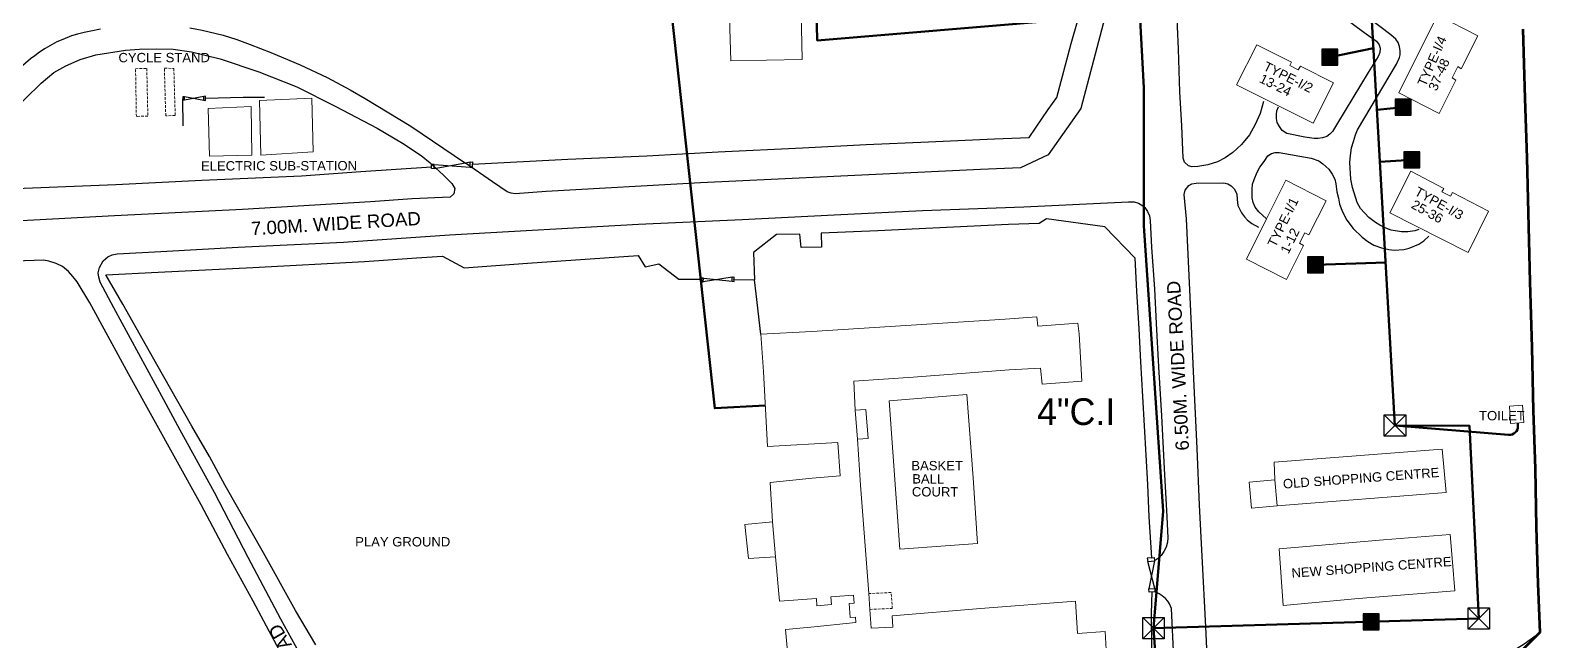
# Model space of a CAD drawing. Header units: millimetres. Extents: x 783 to 2788, y -521 to 1643.
# Drawn here: x 2505.5 to 2787.9, y 110.8 to 225.1 of the extents above; entities that cross this region are included whole.
import ezdxf

# ---------------------------------------------------------------- set-up
doc = ezdxf.new("R2010")
doc.units = ezdxf.units.MM
doc.linetypes.add('DASHDOTX2', pattern=[50.8, 25.4, -12.7, 0, -12.7])
doc.linetypes.add('DASHED', pattern=[0.75, 0.5, -0.25])
for name, color, linetype, lineweight in [('Boudary Wall', 6, 'DASHDOTX2', 60), ('Building', 1, 'Continuous', 9), ('Water Supply Line', 5, 'Continuous', 50)]:
    doc.layers.add(name, color=color, linetype=linetype, lineweight=lineweight)
for name, color, linetype in [('Compound Wall', 203, 'Continuous'), ('Fencing', 7, 'FENCELINE3'), ('Gate', 3, 'Continuous'), ('Road', 7, 'Continuous'), ('Road Binding', 203, 'DASHDOTX2'), ('Text Building', 7, 'Continuous'), ('Text Road', 3, 'Continuous'), ('Valve', 17, 'Continuous'), ('Water Line Dia Text', 7, 'Continuous'), ('Water Meter', 11, 'Continuous')]:
    doc.layers.add(name, color=color, linetype=linetype)
doc.styles.add('ROMAND', font='sanss___.ttf', dxfattribs={"height": 5})
doc.linetypes.add('FENCELINE3', pattern='A,0.5,-0.2,["X",Standard,S=0.1,R=0,X=-0.1,Y=-0.05],-0.25', length=0.95)

# ---------------------------------------------------------------- blocks, each defined once
blk = doc.blocks.new('ACAD-Master Plan')
at = {"layer": 'Boudary Wall'}
for points in [[(355.28, 502.48), (355.6, 489.46), (355.99, 478.39), (356.58, 455.17), (356.92, 442.9), (357.2, 431.06), (357.57, 420.18), (357.75, 409.25), (358.06, 398.73), (358.43, 389.5)], [(358.43, 389.5), (355.65, 386.7), (353.3, 384.31), (350.96, 381.22), (349.85, 379.36), (349.11, 378), (348.24, 375.89), (345.05, 371.81), (330.61, 353.92)]]:
    blk.add_lwpolyline(points, dxfattribs=at)
at = {"layer": 'Building'}
for points in [[(220.12, 508.52), (220.4, 496.81), (207.07, 496.53), (206.7, 508.68)], [(214.85, 410.26), (214.39, 417.62), (222.25, 418.42), (227.52, 418.83), (227.08, 425.07), (213.93, 424.35), (213.14, 438.37), (212.64, 445.37), (222.22, 445.86), (258.4, 448.19), (264.34, 448.59), (264.52, 446.88), (271.99, 447.42), (272.21, 445.41), (272.72, 436.6), (265.31, 436.01), (265.02, 438.99), (259.12, 438.67), (241.19, 437.31), (230.07, 436.59), (230.32, 431.13)], [(230.75, 425.74), (232.77, 425.86), (232.33, 431.29), (230.32, 431.13)], [(230.32, 431.13), (230.75, 425.74)], [(232.86, 396.81), (231.34, 417.09), (230.75, 425.74)], [(309.31, 413.24), (340.91, 415.76), (340.13, 423.87), (308.71, 421.39), (308.86, 418.08)], [(308.86, 418.08), (304.04, 417.69), (304.47, 412.81), (309.31, 413.24)], [(309.31, 413.24), (308.86, 418.08)], [(214.85, 410.26), (209.66, 409.77), (210.38, 403.35), (215.42, 403.71)], [(214.85, 410.26), (215.42, 403.71)], [(215.42, 403.71), (216.15, 395.4), (223.05, 395.9), (223.16, 394.49), (225.89, 394.74), (225.74, 396.18), (230.03, 396.5), (230.12, 395.04), (229.18, 394.95), (229.37, 392.34), (230.4, 392.41), (230.45, 391.38), (222.03, 390.53), (217.29, 390.1), (218.02, 381.91)], [(233.08, 393.85), (232.86, 396.81)], [(233.08, 393.85), (233.34, 390.34), (237.39, 390.52), (237.26, 392.66), (253.74, 394), (271.56, 395.38), (271.91, 389.37), (277.1, 389.71), (277.43, 384.11)]]:
    blk.add_lwpolyline(points, dxfattribs=at)
for points in [[(339.3, 505.09), (346.81, 501.21), (343.74, 495.04), (343.11, 495.46), (342, 493.35), (342.7, 492.92), (339.59, 486.7), (332.07, 490.53)], [(305.47, 499.54), (301.69, 492.03), (316.04, 484.88), (319.83, 492.39), (313.65, 495.51), (313.23, 494.83), (311.68, 495.69), (311.95, 496.31)], [(128.64, 489.53), (128.9, 479.49), (119.09, 478.89), (118.88, 489.13)], [(117.32, 487.98), (109.27, 487.6), (109.49, 478.67), (117.42, 478.87)], [(334.28, 475.86), (330.38, 468.09), (345.02, 460.69), (348.83, 468.39), (342.12, 471.92), (341.71, 471.18), (340.12, 472), (340.46, 472.65)], [(307.28, 466.94), (310.89, 474.19), (318.42, 470.36), (315.21, 463.95), (314.43, 464.35), (313.49, 462.41), (314.21, 462), (311, 455.61), (303.53, 459.4)], [(251.19, 434.09), (252.41, 418.46), (253.21, 406.2), (238.69, 405.13), (236.67, 432.91)], [(341.65, 407.85), (329.2, 406.9), (309.64, 405.21), (310.38, 394.6), (324.51, 395.89), (342.52, 397.34), (342.11, 402.72)]]:
    blk.add_lwpolyline(points, close=True, dxfattribs=at)
at = {"layer": 'Building', "linetype": 'DASHED'}
for points in [[(97.76, 495.13), (97.96, 486.19), (95.81, 486.14), (95.66, 495.07)], [(101.06, 495.15), (102.83, 495.12), (103.08, 486.28), (101.31, 486.27)]]:
    blk.add_lwpolyline(points, close=True, dxfattribs=at)
at = {"layer": 'Building', "color": 140}
blk.add_lwpolyline([(355.22, 432.1), (355.46, 428.86), (352.97, 428.63), (352.73, 431.89)], close=True, dxfattribs=at)
at = {"layer": 'Building', "linetype": 'DASHED'}
blk.add_lwpolyline([(233.08, 393.85), (237.27, 394.03), (237.04, 397.02), (232.86, 396.81)], dxfattribs=at)
at = {"layer": 'Compound Wall'}
for points in [[(285.82, 403.51), (285.36, 411.17), (285.07, 417.23), (284.17, 433.68), (283.74, 440.19), (283.43, 446.38), (283.03, 453.45), (282.72, 459.59), (277.01, 465.48), (266.09, 466.98), (264.77, 466.08), (258.98, 465.89), (234.54, 464.74), (223.93, 464.28), (224.01, 461.67), (220.21, 461.59), (219.94, 464.12), (215.58, 464.02), (211.29, 460.67), (211.45, 455.57)], [(207.64, 455.6), (211.45, 455.57)], [(212.64, 445.37), (211.79, 452.94), (211.45, 455.57)], [(285.85, 397.12), (285.68, 393.02), (285.79, 387), (286.02, 380.69), (286.44, 372.53), (286.75, 364.3), (286.93, 360.59)]]:
    blk.add_lwpolyline(points, dxfattribs=at)
at = {"layer": 'Fencing', "linetype": 'FENCELINE3'}
for points in [[(158.69, 477.18), (176.55, 478.14), (191.34, 478.76), (204.67, 479.49), (220.44, 480.26), (232.35, 480.86), (244.05, 481.37), (256.37, 481.95), (262.85, 482.21), (266.43, 487.4), (268.06, 489.68), (270.75, 499.77), (275.99, 518.05), (277.78, 524.58), (278.2, 525.2), (277.68, 535.61), (276.89, 548.83), (276.83, 550.63)], [(104.55, 489.32), (104.47, 489.32), (104.5, 484.35)], [(108.74, 489.58), (115.79, 489.73), (119.81, 489.76)], [(151.03, 476.64), (137.83, 475.75), (126.73, 474.93), (108.09, 474.15), (92, 473.34), (74.84, 472.65), (57.19, 471.67)], [(129.38, 387.23), (125.61, 393.66), (119.62, 404.42), (112.4, 417.06), (109.47, 422.49), (106.2, 428.18), (99.65, 439.67), (93.27, 450.96), (90.07, 456.48), (99.92, 457.01), (117.63, 457.86), (138.53, 458.95), (148.21, 459.65), (153.07, 459.95), (157.15, 457.76), (169, 458.65), (189.71, 460.09), (191.01, 457.98), (193.6, 458.51), (197.29, 455.64), (201.58, 455.66)]]:
    blk.add_lwpolyline(points, dxfattribs=at)
at = {"layer": 'Gate'}
for points in [[(104.55, 489.32), (104.54, 489.88), (104.8, 489.88)], [(104.8, 489.17), (104.55, 489.1), (104.55, 489.32)], [(108.44, 489.89), (104.8, 489.17)], [(104.8, 489.88), (108.45, 489.2)], [(104.8, 489.17), (104.8, 489.88)], [(108.45, 489.2), (108.73, 489.14), (108.74, 489.94), (108.44, 489.89)], [(108.45, 489.2), (108.44, 489.89)], [(157.39, 477.41), (151.55, 476.31)], [(158.25, 477.57), (157.39, 477.41)], [(158.25, 477.57), (158.68, 477.62), (158.69, 477.18)], [(158.26, 476.62), (158.25, 477.57)], [(151.55, 476.31), (151.03, 476.36), (151.03, 477.11), (151.1, 477.11)], [(151.55, 477.12), (151.1, 477.11)], [(151.55, 477.12), (158.26, 476.62)], [(151.55, 476.31), (151.55, 477.12)], [(158.26, 476.62), (158.69, 476.59), (158.69, 477.18)], [(201.91, 455.86), (201.58, 455.85), (201.58, 455.14), (201.9, 455.14)], [(207.33, 456.03), (201.9, 455.14)], [(201.9, 455.14), (201.91, 455.86)], [(201.91, 455.86), (207.31, 455.32)], [(207.31, 455.32), (207.33, 456.03)], [(207.31, 455.32), (207.65, 455.23), (207.64, 455.6)], [(207.33, 456.03), (207.63, 456.09), (207.64, 455.6)], [(285.82, 403.51), (284.96, 403.45), (285.06, 402.82)], [(285.06, 402.82), (286.3, 402.92)], [(286.39, 397.76), (285.06, 402.82)], [(286.3, 402.92), (285.29, 397.72)], [(285.82, 403.51), (286.28, 403.54), (286.3, 402.92)], [(285.29, 397.72), (286.39, 397.76)], [(286.39, 397.17), (285.34, 397.08), (285.29, 397.72)], [(286.39, 397.76), (286.39, 397.17)]]:
    blk.add_lwpolyline(points, dxfattribs=at)
at = {"layer": 'Road'}
for points in [[(335.79, 464.99), (335.05, 464.71), (333.74, 464.51), (332.56, 464.53), (330.64, 464.85), (329.64, 465.22), (328.49, 465.78), (327.69, 466.26), (326.43, 467.2), (324.85, 468.92), (324.28, 469.99), (323.38, 472.81), (323.06, 474.39), (322.91, 477.53), (323.03, 478.83), (323.22, 480.24), (323.56, 481.42), (323.96, 482.67), (324.33, 483.63), (331.63, 495.94), (332.2, 497.14), (332.29, 497.68), (332.29, 498.44), (332.2, 499.21), (331.94, 499.99), (331.46, 500.62), (330.57, 501.41), (316.41, 512.23)], [(89.08, 502.44), (87.3, 502.11), (86.05, 501.85), (84.78, 501.54), (83.7, 501.2), (82.05, 500.56), (80.95, 500.07), (79.6, 499.34), (78.77, 498.84), (77.7, 498.14), (76.81, 497.5), (76, 496.89), (74.16, 495.27)], [(105.8, 502.69), (108.1, 502.27), (112.05, 501.32), (114.61, 500.52), (117.1, 499.62), (120.99, 498.1), (126.45, 495.76), (131.53, 493.39), (135.82, 491.08), (138.63, 489.5), (147.19, 484.28), (157.39, 477.41)], [(306.73, 488.91), (306.07, 486.69), (305.18, 484.64), (304.08, 482.71), (302.63, 480.9), (300.97, 479.4), (299.57, 478.38), (298.1, 477.65), (296.31, 477.1), (294.44, 476.73), (293.4, 476.68), (292.66, 476.91), (291.92, 477.56), (291.67, 478.33), (291.44, 484.39), (291.09, 490.72), (290.82, 498.73), (290.45, 507.2)], [(314.92, 509.8), (325.52, 501.91), (327.88, 500.2), (328.34, 499.54), (328.57, 498.92), (328.52, 498.12), (328.18, 497.36), (326.31, 494.33), (320.59, 484.86), (319.62, 483.29), (319.16, 482.83), (318.59, 482.4), (317.78, 482.12), (316.95, 482), (316.19, 481.98), (314.49, 482.27), (311.12, 482.91), (310.21, 483.51), (309.7, 484.23), (309.31, 485), (309.15, 485.73), (309.14, 486.5), (309.21, 487.18), (309.51, 487.93)], [(57.19, 471.67), (58.44, 473.24), (71.99, 486.5), (78.01, 492.35), (80.39, 494.35), (82.59, 495.62), (85.28, 496.77), (88.23, 497.66), (93.79, 498.55), (96.39, 498.74), (99.54, 498.81), (102.68, 498.74), (106.12, 498.25), (111.49, 496.89), (118.71, 494.46), (125.86, 491.7), (133, 488.06), (140.88, 483.92), (145.6, 481.11), (149.11, 478.84), (150.78, 477.43), (151.1, 477.11)], [(261.26, 476.53), (253.75, 476.22), (215.9, 474.41), (201.38, 473.73), (172.5, 472.07), (166.71, 471.64), (165.97, 471.75), (165.18, 472), (162.48, 473.92), (157.39, 477.41)], [(307.28, 466.94), (305.85, 468.29), (305.19, 469.17), (304.78, 470.04), (304.58, 470.89), (304.58, 472.48), (304.69, 473.47), (304.95, 474.34), (305.54, 475.7), (306.03, 476.63), (306.82, 477.7), (307.56, 478.75), (308.22, 479.2), (308.88, 479.4), (309.68, 479.35), (315.63, 478.32), (317.09, 477.82), (317.82, 477.27), (318.97, 476.23), (319.57, 475.32), (320.06, 474.39), (320.29, 473.49), (320.44, 471.99), (320.73, 470.83), (320.96, 469.7), (321.53, 468.26), (322.31, 466.73), (323.5, 465.17), (325.19, 463.53), (326.22, 462.74), (327.37, 462.03), (328.82, 461.55), (330.17, 461.22), (331.2, 461.1), (332.97, 461.25), (333.97, 461.45), (335.77, 462.24), (336.71, 462.87), (337.66, 463.72)], [(151.1, 477.11), (153.29, 475.11), (154.84, 473.58), (155.38, 472.63), (155.22, 471.63), (154.51, 471.05), (147.39, 470.73), (139.61, 470.14), (115.65, 468.71), (91.7, 467.51), (64.99, 466.1), (61.7, 465.9), (60.78, 465.78), (59.49, 466.16), (58.16, 466.95), (57.28, 468.03), (57.03, 469.02), (57, 471.35)], [(296.58, 376.99), (295.94, 390.6), (295.23, 403.82), (294.75, 413.34), (294.32, 423.95), (293.66, 437.03), (293.14, 449.68), (292.29, 466.97), (291.9, 471.51), (292.07, 472.3), (292.78, 473.21), (293.3, 473.52), (294.15, 473.63), (299.3, 473.7), (300.02, 473.5), (300.65, 473.17), (301.25, 472.57), (301.71, 471.67), (301.77, 470.57), (301.95, 469.46), (302.21, 468.84), (302.61, 468.1), (303.16, 467.31), (303.76, 466.69), (304.53, 466.1), (305.82, 465.39)], [(129.05, 380.77), (122.87, 392.04), (116.71, 403.57), (110.42, 415.73), (103.99, 427.42), (100.95, 433.09), (91.57, 450.31), (89.03, 455.11), (88.81, 456.02), (88.67, 456.84), (88.94, 457.83), (89.63, 459.09), (90.48, 459.86), (91.31, 460.25), (92.24, 460.43), (100.41, 460.85), (114.86, 461.69), (134.55, 462.62), (154.4, 463.95), (189.76, 465.98), (209.15, 466.85), (226.4, 467.73), (242.94, 468.5), (261.86, 469.24), (281.44, 470.15), (282.55, 470.14), (283.34, 469.88), (283.94, 469.53), (284.5, 469.07), (285.02, 468.33), (285.38, 467.54), (285.49, 466.66), (285.74, 461.62), (286.3, 453.86), (286.61, 447.36), (287.09, 439.25), (287.61, 430.11), (288.12, 420.22), (288.63, 411.18), (288.84, 407.27), (288.77, 406.42), (288.5, 405.52), (288.08, 404.66), (287.6, 403.96), (287.06, 403.45), (286.3, 402.92)], [(124.12, 383.33), (117.64, 395.4), (112.89, 404.12), (107.94, 413.41), (94.33, 437.96), (87.12, 451.24), (84.71, 455.2), (83.94, 456.16), (83.13, 457.12), (81.97, 458.01), (80.81, 458.58), (79.42, 459.05), (78.42, 459.2), (65.97, 458.82)], [(278.48, 330.45), (281.74, 330.72), (287.35, 331.13), (289.21, 331.38), (290.19, 331.8), (291.11, 332.48), (291.87, 333.32), (292.42, 334.33), (292.67, 335.13), (292.75, 336.57), (292.62, 338.94), (291.91, 349.48), (291.42, 359.69), (290.99, 367.63), (289.97, 384.79), (289.48, 394.03), (289.16, 394.88), (288.81, 395.41), (288.37, 395.9), (287.76, 396.41), (287.18, 396.77), (286.39, 397.17)]]:
    blk.add_lwpolyline(points, dxfattribs=at)
at = {"layer": 'Road', "ltscale": 5}
blk.add_lwpolyline([(284.04, 532.1), (282.08, 523.85), (272.57, 487.64), (266.4, 478.92), (261.26, 476.53)], dxfattribs=at)
at = {"layer": 'Road Binding'}
blk.add_lwpolyline([(308.25, 334.53), (310.84, 339.11), (313.81, 343.81), (324.9, 361.03), (330.04, 368.73), (334.37, 374.88), (335.4, 374.93), (341.19, 378.46), (348.75, 383.22), (355.5, 387.42), (358.43, 389.5)], dxfattribs=at)
at = {"layer": 'Text Building', "style": 'ROMAND'}
for s, rotation, p in [('TYPE-I/4', 66.2754, (337.06, 491.6)), ('CYCLE STAND', 0.029, (92.46, 496.27)), ('TYPE-I/2', 333.6096, (306.54, 494.91)), ('37-48', 66.2748, (339.1, 490.76)), ('13-24', 333.6153, (305.79, 492.61)), ('ELECTRIC SUB-STATION', 0.0821, (107.91, 476)), ('TYPE-I/3', 330.8757, (334.83, 471.53)), ('TYPE-I/1', 63.8244, (308.97, 461.5)), ('25-36', 330.8767, (334.22, 469.09)), ('1-12', 63.8266, (311.38, 460.28)), ('TOILET', 359.9401, (347.06, 429.25)), ('BASKET', 359.8685, (240.83, 419.9)), ('BALL', 359.8793, (240.99, 417.42)), ('OLD SHOPPING CENTRE', 4.2737, (310.43, 416.46)), ('COURT', 359.8892, (240.93, 415)), ('PLAY GROUND', 359.9705, (136.76, 405.64)), ('NEW SHOPPING CENTRE', 4.1858, (312.03, 399.78))]:
    blk.add_text(s, height=1.75, rotation=rotation, dxfattribs=at).set_placement(p)
at = {"layer": 'Text Road', "style": 'ROMAND'}
for s, rotation, p in [('7.00M. WIDE ROAD', 3.5046, (117.34, 463.88)), ('6.50M. WIDE ROAD', 93.0572, (292.81, 423.65)), ('3.0M. WIDE ROAD', 119.8824, (137.43, 365.51))]:
    blk.add_text(s, height=2.5, rotation=rotation, dxfattribs=at).set_placement(p)
blk = doc.blocks.new('v')
at = {"layer": 'Valve'}
blk.add_lwpolyline([(2, -2), (-2, -2), (-2, 2), (2, 2)], close=True, dxfattribs=at)
for points in [[(2, 2), (-2, -2)], [(2, -2), (-2, 2)]]:
    blk.add_lwpolyline(points, dxfattribs=at)

msp = doc.modelspace()

# ---------------------------------------------------------------- hatches: boundary and pattern name
at = {"layer": 'Water Meter'}
for points in [[(2750.15, 221.57), (2747.15, 221.57), (2747.15, 218.57), (2750.15, 218.57)], [(2763.85, 212.2), (2760.85, 212.2), (2760.85, 209.2), (2763.85, 209.2)], [(2765.5, 202.39), (2762.5, 202.39), (2762.5, 199.39), (2765.5, 199.39)], [(2747.46, 182.72), (2744.46, 182.72), (2744.46, 179.72), (2747.46, 179.72)], [(2757.87, 115.91), (2754.87, 115.91), (2754.87, 112.91), (2757.87, 112.91)]]:
    msp.add_hatch(color=256, dxfattribs=at).paths.add_polyline_path(points)

# ---------------------------------------------------------------- linework, layer by layer
for points in [[(2750.15, 218.57), (2747.15, 221.57)], [(2763.85, 209.2), (2760.85, 212.2)], [(2765.5, 199.39), (2762.5, 202.39)], [(2747.46, 179.72), (2744.46, 182.72)], [(2757.87, 112.91), (2754.87, 115.91)]]:
    msp.add_lwpolyline(points, dxfattribs=at)
for points in [[(2747.15, 218.57), (2750.15, 218.57), (2750.15, 221.57), (2747.15, 221.57)], [(2760.85, 209.2), (2763.85, 209.2), (2763.85, 212.2), (2760.85, 212.2)], [(2762.5, 199.39), (2765.5, 199.39), (2765.5, 202.39), (2762.5, 202.39)], [(2744.46, 179.72), (2747.46, 179.72), (2747.46, 182.72), (2744.46, 182.72)], [(2754.87, 112.91), (2757.87, 112.91), (2757.87, 115.91), (2754.87, 115.91)]]:
    msp.add_lwpolyline(points, close=True, dxfattribs=at)
at = {"layer": 'Water Supply Line'}
for points in [[(2715.64, 113.21), (2717.44, 135.11), (2713.84, 188.51), (2713.84, 214.35), (2713.07, 228.23), (2652.73, 223.21), (2650.17, 341.7), (2641.19, 381.9), (2638.68, 446.43), (2597.87, 448.33), (2596.08, 486.56), (2522.03, 483.68), (2418.16, 466.6), (2369.05, 448.28), (2331.52, 431.77)], [(2744.42, 439.97), (2760.84, 151.16)], [(2564.93, 247.99), (2623.29, 248.54), (2633.56, 154.36), (2643, 154.89)], [(2756.82, 221.74), (2748.65, 220.07)], [(2757.48, 210.21), (2762.35, 210.7)], [(2758.03, 200.52), (2764, 200.89)], [(2759.1, 181.62), (2745.96, 181.22)], [(2760.84, 151.16), (2774.79, 151.06), (2776.51, 115.01), (2715.64, 113.21)], [(2715.64, 113.21), (2717.81, 82.54), (2708.68, 72.19)]]:
    msp.add_lwpolyline(points, dxfattribs=at)
msp.add_lwpolyline([(2760.84, 151.16), (2782.09, 149.38, 0.451642), (2783.85, 151.06, 0.024732), (2783.8, 151.61, -3.697501)], format="xyb", dxfattribs=at)

# ---------------------------------------------------------------- block references
for name, p in [('ACAD-Master Plan', (2429.51, -277.14)), ('v', (2760.84, 151.16)), ('v', (2776.51, 115.01)), ('v', (2715.64, 113.21))]:
    msp.add_blockref(name, p, dxfattribs=at)

# ---------------------------------------------------------------- texts
at = {"layer": 'Water Line Dia Text'}
msp.add_text('4"C.I', height=5, dxfattribs=at).set_placement((2693.86, 151.23))

doc.saveas('drawing.dxf')
